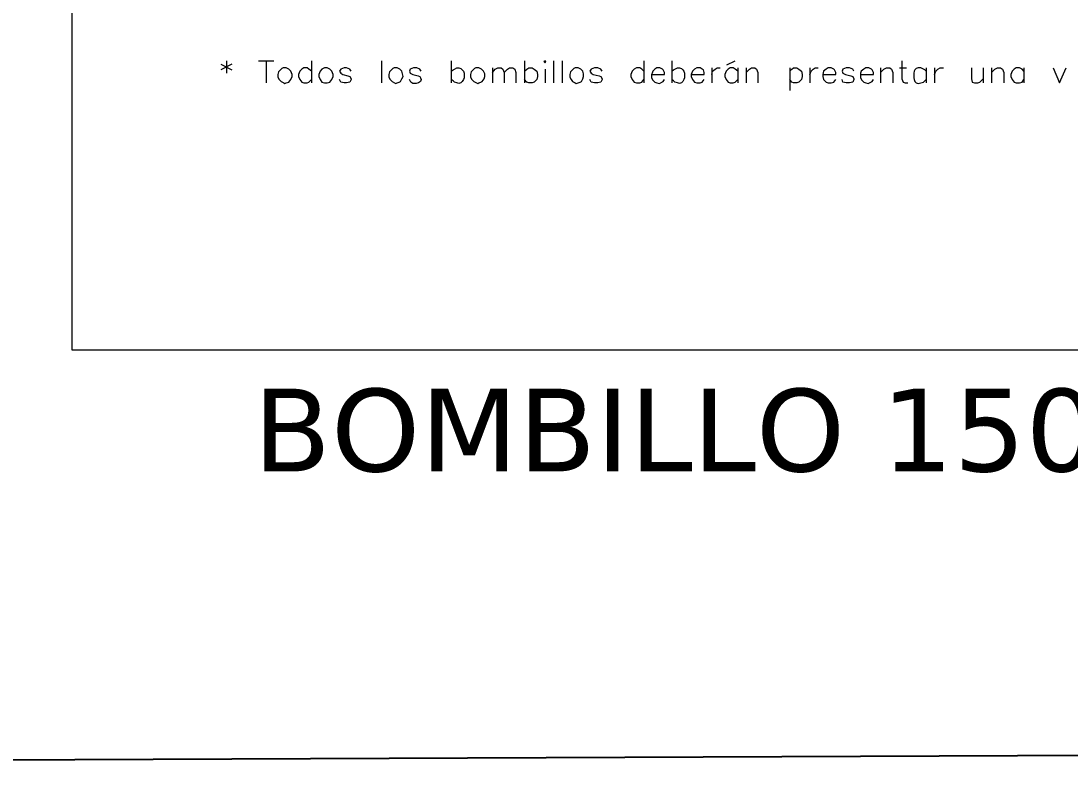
# Model space of a CAD drawing. Extents: x 604418 to 606014, y 1310869 to 1312555.
# Drawn here: x 605469.24 to 605501.84, y 1310911.04 to 1310934.24 of the extents above; entities that cross this region are included whole.
import ezdxf

# ---------------------------------------------------------------- set-up
doc = ezdxf.new("R2010")
doc.units = 0
doc.header["$MEASUREMENT"] = 0
doc.linetypes.add('DASHED', pattern=[0.75, 0.5, -0.25])
doc.layers.get('0').update_dxf_attribs({"color": 10})
doc.layers.add('_Detalles', color=254, linetype='DASHED')
doc.styles.add('ISAAC', font='arial.ttf')

msp = doc.modelspace()

# ---------------------------------------------------------------- linework, layer by layer
at = {"ltscale": 0.25}
msp.add_lwpolyline([(606013.759, 1310913.533), (605408.211, 1310911.04), (605408.211, 1311284.99), (606013.759, 1311287.483)], close=True, dxfattribs=at)
at = {"color": 7, "lineweight": 13}
msp.add_lwpolyline([(605470.818, 1310924.029), (605531.002, 1310924.029), (605531.002, 1311001.915), (605470.818, 1311001.915)], close=True, dxfattribs=at)
for points in [[(605475.445, 1310932.906), (605475.788, 1310932.725)], [(605475.788, 1310932.906), (605475.445, 1310932.725)], [(605475.627, 1310933.007), (605475.627, 1310932.624)], [(605476.613, 1310933.007), (605477.097, 1310933.007)], [(605476.855, 1310933.007), (605476.855, 1310932.322)], [(605477.379, 1310932.785), (605477.339, 1310932.765), (605477.298, 1310932.725), (605477.238, 1310932.665), (605477.218, 1310932.584), (605477.218, 1310932.503), (605477.258, 1310932.423), (605477.318, 1310932.363), (605477.399, 1310932.322), (605477.439, 1310932.302), (605477.479, 1310932.322), (605477.56, 1310932.342), (605477.62, 1310932.423), (605477.661, 1310932.524), (605477.661, 1310932.584), (605477.62, 1310932.685), (605477.56, 1310932.745), (605477.479, 1310932.785), (605477.379, 1310932.785)], [(605478.265, 1310932.685), (605478.184, 1310932.745), (605478.124, 1310932.785), (605478.023, 1310932.785), (605477.963, 1310932.745), (605477.902, 1310932.685), (605477.862, 1310932.584), (605477.862, 1310932.524), (605477.902, 1310932.423), (605477.963, 1310932.342), (605478.023, 1310932.322), (605478.124, 1310932.322), (605478.184, 1310932.342), (605478.265, 1310932.423)], [(605478.265, 1310933.007), (605478.265, 1310932.322)], [(605478.668, 1310932.785), (605478.587, 1310932.745), (605478.527, 1310932.685), (605478.486, 1310932.584), (605478.486, 1310932.524), (605478.527, 1310932.423), (605478.587, 1310932.342), (605478.668, 1310932.322), (605478.748, 1310932.322), (605478.829, 1310932.342), (605478.889, 1310932.423), (605478.93, 1310932.524), (605478.93, 1310932.584), (605478.889, 1310932.685), (605478.829, 1310932.745), (605478.748, 1310932.785), (605478.668, 1310932.785)], [(605479.493, 1310932.685), (605479.453, 1310932.745), (605479.353, 1310932.785), (605479.272, 1310932.785), (605479.171, 1310932.745), (605479.131, 1310932.685), (605479.171, 1310932.624), (605479.232, 1310932.584), (605479.393, 1310932.544), (605479.453, 1310932.524), (605479.493, 1310932.443), (605479.493, 1310932.423), (605479.453, 1310932.342), (605479.353, 1310932.322), (605479.272, 1310932.322), (605479.171, 1310932.342), (605479.131, 1310932.423)], [(605480.44, 1310933.007), (605480.44, 1310932.322)], [(605480.823, 1310932.785), (605480.782, 1310932.765), (605480.742, 1310932.725), (605480.682, 1310932.665), (605480.662, 1310932.584), (605480.662, 1310932.503), (605480.702, 1310932.423), (605480.762, 1310932.363), (605480.843, 1310932.322), (605480.883, 1310932.302), (605480.923, 1310932.322), (605480.984, 1310932.342), (605481.024, 1310932.363), (605481.064, 1310932.443), (605481.105, 1310932.524), (605481.085, 1310932.604), (605481.064, 1310932.685), (605481.004, 1310932.745), (605480.923, 1310932.785), (605480.883, 1310932.785), (605480.823, 1310932.785)], [(605481.669, 1310932.685), (605481.628, 1310932.745), (605481.528, 1310932.785), (605481.427, 1310932.785), (605481.326, 1310932.745), (605481.306, 1310932.685), (605481.326, 1310932.624), (605481.407, 1310932.584), (605481.568, 1310932.544), (605481.628, 1310932.524), (605481.648, 1310932.483), (605481.669, 1310932.423), (605481.648, 1310932.363), (605481.588, 1310932.322), (605481.508, 1310932.302), (605481.407, 1310932.302), (605481.346, 1310932.342), (605481.306, 1310932.423)], [(605482.595, 1310933.007), (605482.595, 1310932.322)], [(605482.595, 1310932.685), (605482.655, 1310932.725), (605482.696, 1310932.745), (605482.776, 1310932.785), (605482.837, 1310932.785), (605482.897, 1310932.765), (605482.937, 1310932.725), (605482.978, 1310932.685), (605482.998, 1310932.624), (605482.998, 1310932.544), (605482.998, 1310932.483), (605482.978, 1310932.423), (605482.937, 1310932.363), (605482.897, 1310932.322), (605482.837, 1310932.302), (605482.776, 1310932.322), (605482.696, 1310932.342), (605482.655, 1310932.383), (605482.595, 1310932.423)], [(605483.36, 1310932.785), (605483.32, 1310932.765), (605483.28, 1310932.725), (605483.219, 1310932.665), (605483.199, 1310932.584), (605483.199, 1310932.503), (605483.24, 1310932.423), (605483.3, 1310932.363), (605483.381, 1310932.322), (605483.421, 1310932.302), (605483.461, 1310932.322), (605483.522, 1310932.342), (605483.562, 1310932.363), (605483.622, 1310932.443), (605483.642, 1310932.524), (605483.642, 1310932.604), (605483.602, 1310932.685), (605483.542, 1310932.745), (605483.461, 1310932.785), (605483.421, 1310932.785), (605483.36, 1310932.785)], [(605483.884, 1310932.785), (605483.884, 1310932.322)], [(605483.884, 1310932.644), (605483.965, 1310932.745), (605484.045, 1310932.785), (605484.146, 1310932.785), (605484.206, 1310932.745), (605484.247, 1310932.644), (605484.247, 1310932.322)], [(605484.247, 1310932.644), (605484.347, 1310932.745), (605484.408, 1310932.785), (605484.508, 1310932.785), (605484.569, 1310932.745), (605484.609, 1310932.644), (605484.609, 1310932.322)], [(605484.871, 1310933.007), (605484.871, 1310932.322)], [(605484.871, 1310932.685), (605484.951, 1310932.745), (605485.012, 1310932.785), (605485.113, 1310932.785), (605485.173, 1310932.745), (605485.254, 1310932.685), (605485.274, 1310932.584), (605485.274, 1310932.524), (605485.254, 1310932.423), (605485.173, 1310932.342), (605485.113, 1310932.322), (605485.012, 1310932.322), (605484.951, 1310932.342), (605484.871, 1310932.423)], [(605485.475, 1310932.987), (605485.515, 1310932.947), (605485.536, 1310932.987), (605485.515, 1310933.007), (605485.475, 1310932.987)], [(605485.515, 1310932.745), (605485.515, 1310932.322)], [(605485.777, 1310933.007), (605485.777, 1310932.322)], [(605486.039, 1310933.007), (605486.039, 1310932.322)], [(605486.442, 1310932.785), (605486.402, 1310932.765), (605486.361, 1310932.725), (605486.301, 1310932.665), (605486.281, 1310932.584), (605486.281, 1310932.503), (605486.321, 1310932.423), (605486.361, 1310932.363), (605486.442, 1310932.322), (605486.482, 1310932.302), (605486.543, 1310932.322), (605486.603, 1310932.342), (605486.643, 1310932.363), (605486.684, 1310932.443), (605486.704, 1310932.524), (605486.704, 1310932.604), (605486.684, 1310932.685), (605486.623, 1310932.745), (605486.543, 1310932.785), (605486.502, 1310932.785), (605486.442, 1310932.785)], [(605487.288, 1310932.685), (605487.247, 1310932.745), (605487.147, 1310932.785), (605487.046, 1310932.785), (605486.945, 1310932.745), (605486.905, 1310932.685), (605486.945, 1310932.624), (605487.006, 1310932.584), (605487.187, 1310932.544), (605487.247, 1310932.524), (605487.288, 1310932.443), (605487.288, 1310932.423), (605487.247, 1310932.342), (605487.147, 1310932.322), (605487.046, 1310932.322), (605486.945, 1310932.342), (605486.905, 1310932.423)], [(605488.577, 1310932.685), (605488.516, 1310932.745), (605488.456, 1310932.785), (605488.355, 1310932.785), (605488.275, 1310932.745), (605488.214, 1310932.685), (605488.174, 1310932.584), (605488.174, 1310932.524), (605488.214, 1310932.423), (605488.275, 1310932.342), (605488.355, 1310932.322), (605488.456, 1310932.322), (605488.516, 1310932.342), (605488.577, 1310932.423)], [(605488.577, 1310933.007), (605488.577, 1310932.322)], [(605488.818, 1310932.584), (605489.221, 1310932.584), (605489.221, 1310932.644), (605489.181, 1310932.725), (605489.161, 1310932.745), (605489.08, 1310932.785), (605488.979, 1310932.785), (605488.919, 1310932.745), (605488.859, 1310932.685), (605488.839, 1310932.624), (605488.818, 1310932.584), (605488.818, 1310932.483), (605488.859, 1310932.403), (605488.919, 1310932.342), (605488.979, 1310932.322), (605489.06, 1310932.302), (605489.141, 1310932.342), (605489.181, 1310932.363), (605489.221, 1310932.423)], [(605489.443, 1310933.007), (605489.443, 1310932.322)], [(605489.443, 1310932.685), (605489.503, 1310932.725), (605489.543, 1310932.745), (605489.624, 1310932.785), (605489.684, 1310932.785), (605489.745, 1310932.765), (605489.785, 1310932.725), (605489.825, 1310932.685), (605489.846, 1310932.624), (605489.846, 1310932.544), (605489.846, 1310932.483), (605489.825, 1310932.423), (605489.785, 1310932.363), (605489.745, 1310932.322), (605489.684, 1310932.302), (605489.624, 1310932.322), (605489.543, 1310932.342), (605489.503, 1310932.383), (605489.443, 1310932.423)], [(605490.047, 1310932.584), (605490.45, 1310932.584), (605490.45, 1310932.644), (605490.43, 1310932.725), (605490.389, 1310932.745), (605490.329, 1310932.785), (605490.228, 1310932.785), (605490.148, 1310932.745), (605490.087, 1310932.685), (605490.047, 1310932.584), (605490.047, 1310932.524), (605490.087, 1310932.423), (605490.148, 1310932.342), (605490.228, 1310932.322), (605490.329, 1310932.322), (605490.389, 1310932.342), (605490.45, 1310932.423)], [(605490.691, 1310932.785), (605490.691, 1310932.322)], [(605490.691, 1310932.584), (605490.712, 1310932.685), (605490.792, 1310932.745), (605490.853, 1310932.785), (605490.953, 1310932.785)], [(605491.497, 1310932.685), (605491.416, 1310932.745), (605491.356, 1310932.785), (605491.255, 1310932.785), (605491.195, 1310932.745), (605491.134, 1310932.685), (605491.094, 1310932.584), (605491.094, 1310932.524), (605491.134, 1310932.423), (605491.195, 1310932.342), (605491.255, 1310932.322), (605491.356, 1310932.322), (605491.416, 1310932.342), (605491.497, 1310932.423)], [(605491.155, 1310932.886), (605491.416, 1310933.007)], [(605491.497, 1310932.785), (605491.497, 1310932.322)], [(605491.759, 1310932.785), (605491.759, 1310932.322)], [(605491.759, 1310932.644), (605491.86, 1310932.745), (605491.92, 1310932.785), (605492.021, 1310932.785), (605492.081, 1310932.745), (605492.121, 1310932.644), (605492.121, 1310932.322)], [(605493.108, 1310932.785), (605493.108, 1310932.081)], [(605493.108, 1310932.685), (605493.169, 1310932.745), (605493.229, 1310932.785), (605493.33, 1310932.785), (605493.39, 1310932.745), (605493.471, 1310932.685), (605493.491, 1310932.584), (605493.491, 1310932.524), (605493.471, 1310932.423), (605493.39, 1310932.342), (605493.33, 1310932.322), (605493.229, 1310932.322), (605493.169, 1310932.342), (605493.108, 1310932.423)], [(605493.733, 1310932.785), (605493.733, 1310932.322)], [(605493.733, 1310932.584), (605493.773, 1310932.685), (605493.833, 1310932.745), (605493.894, 1310932.785), (605493.994, 1310932.785)], [(605494.135, 1310932.584), (605494.538, 1310932.584), (605494.538, 1310932.644), (605494.498, 1310932.725), (605494.478, 1310932.745), (605494.397, 1310932.785), (605494.296, 1310932.785), (605494.236, 1310932.745), (605494.155, 1310932.685), (605494.135, 1310932.584), (605494.135, 1310932.524), (605494.155, 1310932.423), (605494.236, 1310932.342), (605494.296, 1310932.322), (605494.397, 1310932.322), (605494.478, 1310932.342), (605494.538, 1310932.423)], [(605495.102, 1310932.685), (605495.062, 1310932.745), (605494.961, 1310932.785), (605494.86, 1310932.785), (605494.76, 1310932.745), (605494.74, 1310932.685), (605494.76, 1310932.624), (605494.84, 1310932.584), (605495.001, 1310932.544), (605495.062, 1310932.524), (605495.102, 1310932.443), (605495.102, 1310932.423), (605495.062, 1310932.342), (605494.961, 1310932.322), (605494.86, 1310932.322), (605494.76, 1310932.342), (605494.74, 1310932.423)], [(605495.303, 1310932.584), (605495.706, 1310932.584), (605495.706, 1310932.644), (605495.666, 1310932.725), (605495.646, 1310932.745), (605495.565, 1310932.785), (605495.465, 1310932.785), (605495.404, 1310932.745), (605495.324, 1310932.685), (605495.303, 1310932.624), (605495.303, 1310932.584), (605495.303, 1310932.483), (605495.344, 1310932.403), (605495.404, 1310932.342), (605495.465, 1310932.322), (605495.545, 1310932.302), (605495.626, 1310932.342), (605495.666, 1310932.363), (605495.706, 1310932.423)], [(605495.928, 1310932.785), (605495.928, 1310932.322)], [(605495.928, 1310932.644), (605496.029, 1310932.745), (605496.109, 1310932.785), (605496.21, 1310932.785), (605496.27, 1310932.745), (605496.31, 1310932.644), (605496.31, 1310932.322)], [(605496.512, 1310932.785), (605496.733, 1310932.785)], [(605496.592, 1310933.007), (605496.592, 1310932.443), (605496.633, 1310932.342), (605496.693, 1310932.322), (605496.774, 1310932.322)], [(605497.338, 1310932.685), (605497.297, 1310932.725), (605497.257, 1310932.745), (605497.177, 1310932.785), (605497.096, 1310932.785), (605497.036, 1310932.765), (605496.995, 1310932.725), (605496.975, 1310932.685), (605496.955, 1310932.624), (605496.955, 1310932.544), (605496.955, 1310932.483), (605496.975, 1310932.423), (605496.995, 1310932.363), (605497.036, 1310932.322), (605497.096, 1310932.302), (605497.177, 1310932.322), (605497.257, 1310932.342), (605497.297, 1310932.383), (605497.338, 1310932.423)], [(605497.338, 1310932.785), (605497.338, 1310932.322)], [(605497.599, 1310932.785), (605497.599, 1310932.322)], [(605497.599, 1310932.584), (605497.64, 1310932.685), (605497.7, 1310932.745), (605497.781, 1310932.785), (605497.881, 1310932.785)], [(605498.747, 1310932.785), (605498.747, 1310932.443), (605498.768, 1310932.342), (605498.848, 1310932.322), (605498.949, 1310932.322), (605499.009, 1310932.342), (605499.11, 1310932.443)], [(605499.11, 1310932.785), (605499.11, 1310932.322)], [(605499.372, 1310932.785), (605499.372, 1310932.322)], [(605499.372, 1310932.644), (605499.472, 1310932.745), (605499.553, 1310932.785), (605499.654, 1310932.785), (605499.714, 1310932.745), (605499.754, 1310932.644), (605499.754, 1310932.322)], [(605500.379, 1310932.685), (605500.318, 1310932.745), (605500.238, 1310932.785), (605500.137, 1310932.785), (605500.077, 1310932.745), (605500.016, 1310932.685), (605499.976, 1310932.584), (605499.976, 1310932.524), (605500.016, 1310932.423), (605500.077, 1310932.342), (605500.137, 1310932.322), (605500.238, 1310932.322), (605500.318, 1310932.342), (605500.379, 1310932.423)], [(605500.379, 1310932.785), (605500.379, 1310932.322)], [(605501.285, 1310932.785), (605501.486, 1310932.322), (605501.688, 1310932.785)]]:
    msp.add_lwpolyline(points, dxfattribs=at)

# ---------------------------------------------------------------- texts
at = {"layer": '_Detalles', "color": 0, "linetype": 'Continuous', "insert": (605524.53, 1310920.204), "char_height": 2.56736, "attachment_point": 9, "style": 'ISAAC'}
msp.add_mtext('{\\fVerdana|b0|i0|c0|p34;BOMBILLO 150W HPS 240V}', dxfattribs=at)

doc.saveas('drawing.dxf')
